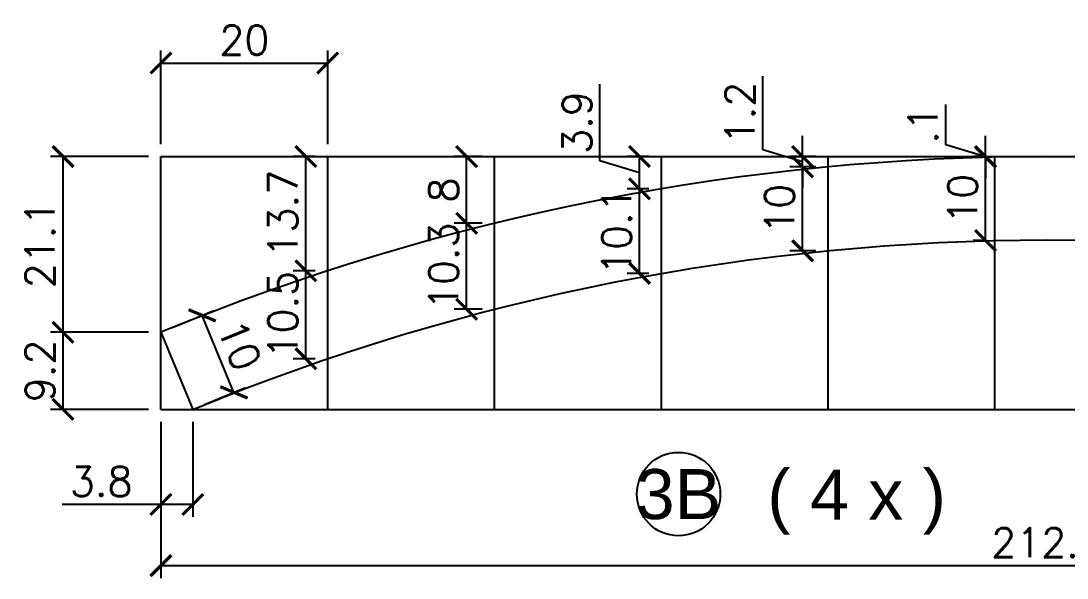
# Model space of a CAD drawing. Extents: x 2582 to 11841, y -26396 to 2611.
# Drawn here: x 5041 to 5291.9, y -2818.7 to -2685.1 of the extents above; entities that cross this region are included whole.
import ezdxf
from ezdxf.enums import TextEntityAlignment as Align

# ---------------------------------------------------------------- set-up
doc = ezdxf.new("R2010")
doc.units = 0
for name, color, linetype in [('COTA', 241, 'Continuous'), ('Painéis', 200, 'Continuous'), ('Romaneio', 10, 'Continuous')]:
    doc.layers.add(name, color=color, linetype=linetype)
doc.styles.add('ARIAL', font='arial.ttf')
doc.styles.add('Romans', font='romans.shx')
doc.dimstyles.new('Cota Seção (2x)', dxfattribs={"dimtxt": 7, "dimasz": 5, "dimexe": 3, "dimexo": 3, "dimgap": 2, "dimtad": 3, "dimdec": 1, "dimlfac": 0.5, "dimzin": 12, "dimdsep": 46, "dimtxsty": 'Romans', "dimblk": 'ARCHTICK', "dimcen": 0, "dimclrd": 4, "dimclre": 4, "dimclrt": 1, "dimadec": 1, "dimazin": 3, "dimtfac": 1, "dimtdec": 1, "dimtmove": 0, "dimatfit": 3, "dimldrblk": 'OBLIQUE', "dimfxl": 1, "dimtolj": 1, "dimtzin": 12, "dimarcsym": 0})

# ---------------------------------------------------------------- blocks, each defined once
blk = doc.blocks.new('_ArchTick')
at = {"color": 0, "linetype": 'ByBlock', "const_width": 0.15}
blk.add_lwpolyline([(-0.5, -0.5), (0.5, 0.5)], dxfattribs=at)
blk = doc.blocks.new('*D782')
at = {"layer": 'COTA', "color": 4, "linetype": 'ByBlock', "lineweight": -2, "transparency": 16777216}
for p, q in [((5074.62, -2781.3), (5074.62, -2804.09)), ((5074.62, -2801.09), (5050.96, -2801.09)), ((5082.25, -2801.09), (5074.62, -2801.09))]:
    blk.add_line(p, q, dxfattribs=at)
at = {"layer": 'COTA', "color": 4, "lineweight": -2, "transparency": 16777216}
blk.add_line((5082.25, -2781.3), (5082.25, -2804.09), dxfattribs=at)
at = {"layer": 'Defpoints', "color": 0, "linetype": 'ByBlock', "transparency": 16777216}
for p in [(5074.62, -2778.3), (5082.25, -2778.3), (5074.62, -2801.09)]:
    blk.add_point(p, dxfattribs=at)
at = {"layer": 'COTA', "color": 4, "linetype": 'ByBlock', "lineweight": -2, "transparency": 16777216, "xscale": 5, "yscale": 5, "zscale": 5, "rotation": 180}
blk.add_blockref('_ArchTick', (5074.62, -2801.09), dxfattribs=at)
at = {"layer": 'COTA', "color": 4, "linetype": 'ByBlock', "lineweight": -2, "transparency": 16777216, "xscale": 5, "yscale": 5, "zscale": 5}
blk.add_blockref('_ArchTick', (5082.25, -2801.09), dxfattribs=at)
at = {"layer": 'COTA', "color": 1, "linetype": 'ByBlock', "transparency": 16777216, "insert": (5060.29, -2795.59), "char_height": 7, "attachment_point": 5, "style": 'Romans'}
blk.add_mtext('\\A1;3.8', dxfattribs=at)
blk = doc.blocks.new('_Oblique')
at = {"color": 0, "linetype": 'ByBlock', "lineweight": -2}
blk.add_line((-0.5, -0.5), (0.5, 0.5), dxfattribs=at)
blk = doc.blocks.new('*D783')
at = {"layer": 'COTA', "color": 4, "linetype": 'ByBlock', "lineweight": -2, "transparency": 16777216}
for p, q in [((5071.62, -2759.81), (5048.13, -2759.81)), ((5051.13, -2778.3), (5051.13, -2759.81))]:
    blk.add_line(p, q, dxfattribs=at)
at = {"layer": 'COTA', "color": 4, "lineweight": -2, "transparency": 16777216}
blk.add_line((5071.62, -2778.3), (5048.13, -2778.3), dxfattribs=at)
at = {"layer": 'Defpoints', "color": 0, "linetype": 'ByBlock', "transparency": 16777216}
for p in [(5051.13, -2759.81), (5074.62, -2759.81), (5074.62, -2778.3)]:
    blk.add_point(p, dxfattribs=at)
at = {"layer": 'COTA', "color": 4, "linetype": 'ByBlock', "lineweight": -2, "transparency": 16777216, "xscale": 5, "yscale": 5, "zscale": 5}
for p, rotation in [((5051.13, -2759.81), 90), ((5051.13, -2778.3), 270)]:
    blk.add_blockref('_ArchTick', p, dxfattribs=dict(at, rotation=rotation))
at = {"layer": 'COTA', "color": 1, "linetype": 'ByBlock', "transparency": 16777216, "insert": (5045.63, -2769.06), "char_height": 7, "attachment_point": 5, "rotation": 90, "style": 'Romans'}
blk.add_mtext('\\A1;9.2', dxfattribs=at)
blk = doc.blocks.new('*D784')
at = {"layer": 'COTA', "color": 4, "linetype": 'ByBlock', "lineweight": -2, "transparency": 16777216}
for p, q in [((5071.62, -2717.66), (5048.13, -2717.66)), ((5051.13, -2759.81), (5051.13, -2717.66))]:
    blk.add_line(p, q, dxfattribs=at)
at = {"layer": 'COTA', "color": 4, "lineweight": -2, "transparency": 16777216}
blk.add_line((5071.62, -2759.81), (5048.13, -2759.81), dxfattribs=at)
at = {"layer": 'Defpoints', "color": 0, "linetype": 'ByBlock', "transparency": 16777216}
for p in [(5051.13, -2717.66), (5074.62, -2717.66), (5074.62, -2759.81)]:
    blk.add_point(p, dxfattribs=at)
at = {"layer": 'COTA', "color": 4, "linetype": 'ByBlock', "lineweight": -2, "transparency": 16777216, "xscale": 5, "yscale": 5, "zscale": 5}
for p, rotation in [((5051.13, -2717.66), 90), ((5051.13, -2759.81), 270)]:
    blk.add_blockref('_ArchTick', p, dxfattribs=dict(at, rotation=rotation))
at = {"layer": 'COTA', "color": 1, "linetype": 'ByBlock', "transparency": 16777216, "insert": (5045.63, -2738.74), "char_height": 7, "attachment_point": 5, "rotation": 90, "style": 'Romans'}
blk.add_mtext('\\A1;21.1', dxfattribs=at)
blk = doc.blocks.new('*D792')
at = {"layer": 'COTA', "color": 4, "linetype": 'ByBlock', "lineweight": -2, "transparency": 16777216}
for p, q in [((5077.4, -2758.67), (5087.27, -2754.59)), ((5092.13, -2774.22), (5084.5, -2755.74))]:
    blk.add_line(p, q, dxfattribs=at)
at = {"layer": 'COTA', "color": 4, "lineweight": -2, "transparency": 16777216}
blk.add_line((5085.03, -2777.15), (5094.9, -2773.08), dxfattribs=at)
at = {"layer": 'Defpoints', "color": 0, "linetype": 'ByBlock', "transparency": 16777216}
for p in [(5084.5, -2755.74), (5074.62, -2759.81), (5082.25, -2778.3)]:
    blk.add_point(p, dxfattribs=at)
at = {"layer": 'COTA', "color": 4, "linetype": 'ByBlock', "lineweight": -2, "transparency": 16777216, "xscale": 5, "yscale": 5, "zscale": 5}
for p, rotation in [((5084.5, -2755.74), 112.428317465866), ((5092.13, -2774.22), 292.428317465866)]:
    blk.add_blockref('_ArchTick', p, dxfattribs=dict(at, rotation=rotation))
at = {"layer": 'COTA', "color": 1, "linetype": 'ByBlock', "transparency": 16777216, "insert": (5093.4, -2762.88), "char_height": 7, "attachment_point": 5, "rotation": 292.4283, "style": 'Romans'}
blk.add_mtext('\\A1;10', dxfattribs=at)
blk = doc.blocks.new('*D1179')
at = {"layer": 'COTA', "color": 4, "linetype": 'ByBlock', "lineweight": -2, "transparency": 16777216}
for p, q in [((5111.62, -2745.07), (5106.36, -2745.07)), ((5109.36, -2766.14), (5109.36, -2745.07))]:
    blk.add_line(p, q, dxfattribs=at)
at = {"layer": 'COTA', "color": 4, "lineweight": -2, "transparency": 16777216}
blk.add_line((5111.62, -2766.14), (5106.36, -2766.14), dxfattribs=at)
at = {"layer": 'Defpoints', "color": 0, "linetype": 'ByBlock', "transparency": 16777216}
for p in [(5109.36, -2745.07), (5114.62, -2745.07), (5114.62, -2766.14)]:
    blk.add_point(p, dxfattribs=at)
at = {"layer": 'COTA', "color": 4, "linetype": 'ByBlock', "lineweight": -2, "transparency": 16777216, "xscale": 5, "yscale": 5, "zscale": 5}
for p, rotation in [((5109.36, -2745.07), 90), ((5109.36, -2766.14), 270)]:
    blk.add_blockref('_ArchTick', p, dxfattribs=dict(at, rotation=rotation))
at = {"layer": 'COTA', "color": 1, "linetype": 'ByBlock', "transparency": 16777216, "insert": (5103.86, -2755.6), "char_height": 7, "attachment_point": 5, "rotation": 90, "style": 'Romans'}
blk.add_mtext('\\A1;10.5', dxfattribs=at)
blk = doc.blocks.new('*D1180')
at = {"layer": 'COTA', "color": 4, "linetype": 'ByBlock', "lineweight": -2, "transparency": 16777216}
for p, q in [((5111.62, -2717.66), (5106.36, -2717.66)), ((5109.36, -2745.07), (5109.36, -2717.66))]:
    blk.add_line(p, q, dxfattribs=at)
at = {"layer": 'COTA', "color": 4, "lineweight": -2, "transparency": 16777216}
blk.add_line((5111.62, -2745.07), (5106.36, -2745.07), dxfattribs=at)
at = {"layer": 'Defpoints', "color": 0, "linetype": 'ByBlock', "transparency": 16777216}
for p in [(5109.36, -2717.66), (5114.62, -2717.66), (5114.62, -2745.07)]:
    blk.add_point(p, dxfattribs=at)
at = {"layer": 'COTA', "color": 4, "linetype": 'ByBlock', "lineweight": -2, "transparency": 16777216, "xscale": 5, "yscale": 5, "zscale": 5}
for p, rotation in [((5109.36, -2717.66), 90), ((5109.36, -2745.07), 270)]:
    blk.add_blockref('_ArchTick', p, dxfattribs=dict(at, rotation=rotation))
at = {"layer": 'COTA', "color": 1, "linetype": 'ByBlock', "transparency": 16777216, "insert": (5103.86, -2731.37), "char_height": 7, "attachment_point": 5, "rotation": 90, "style": 'Romans'}
blk.add_mtext('\\A1;13.7', dxfattribs=at)
blk = doc.blocks.new('*D1181')
at = {"layer": 'COTA', "color": 4, "linetype": 'ByBlock', "lineweight": -2, "transparency": 16777216}
for p, q in [((5151.62, -2733.67), (5144.92, -2733.67)), ((5147.92, -2754.28), (5147.92, -2733.67))]:
    blk.add_line(p, q, dxfattribs=at)
at = {"layer": 'COTA', "color": 4, "lineweight": -2, "transparency": 16777216}
blk.add_line((5151.62, -2754.28), (5144.92, -2754.28), dxfattribs=at)
at = {"layer": 'Defpoints', "color": 0, "linetype": 'ByBlock', "transparency": 16777216}
for p in [(5147.92, -2733.67), (5154.62, -2733.67), (5154.62, -2754.28)]:
    blk.add_point(p, dxfattribs=at)
at = {"layer": 'COTA', "color": 4, "linetype": 'ByBlock', "lineweight": -2, "transparency": 16777216, "xscale": 5, "yscale": 5, "zscale": 5}
for p, rotation in [((5147.92, -2733.67), 90), ((5147.92, -2754.28), 270)]:
    blk.add_blockref('_ArchTick', p, dxfattribs=dict(at, rotation=rotation))
at = {"layer": 'COTA', "color": 1, "linetype": 'ByBlock', "transparency": 16777216, "insert": (5142.42, -2743.98), "char_height": 7, "attachment_point": 5, "rotation": 90, "style": 'Romans'}
blk.add_mtext('\\A1;10.3', dxfattribs=at)
blk = doc.blocks.new('*D1182')
at = {"layer": 'COTA', "color": 4, "linetype": 'ByBlock', "lineweight": -2, "transparency": 16777216}
for p, q in [((5151.62, -2717.66), (5144.92, -2717.66)), ((5147.92, -2733.67), (5147.92, -2717.66))]:
    blk.add_line(p, q, dxfattribs=at)
at = {"layer": 'COTA', "color": 4, "lineweight": -2, "transparency": 16777216}
blk.add_line((5151.62, -2733.67), (5144.92, -2733.67), dxfattribs=at)
at = {"layer": 'Defpoints', "color": 0, "linetype": 'ByBlock', "transparency": 16777216}
for p in [(5147.92, -2717.66), (5154.62, -2717.66), (5154.62, -2733.67)]:
    blk.add_point(p, dxfattribs=at)
at = {"layer": 'COTA', "color": 4, "linetype": 'ByBlock', "lineweight": -2, "transparency": 16777216, "xscale": 5, "yscale": 5, "zscale": 5}
for p, rotation in [((5147.92, -2717.66), 90), ((5147.92, -2733.67), 270)]:
    blk.add_blockref('_ArchTick', p, dxfattribs=dict(at, rotation=rotation))
at = {"layer": 'COTA', "color": 1, "linetype": 'ByBlock', "transparency": 16777216, "insert": (5142.42, -2725.67), "char_height": 7, "attachment_point": 5, "rotation": 90, "style": 'Romans'}
blk.add_mtext('\\A1;8', dxfattribs=at)
blk = doc.blocks.new('*D1183')
at = {"layer": 'COTA', "color": 4, "linetype": 'ByBlock', "lineweight": -2, "transparency": 16777216}
for p, q in [((5191.62, -2725.41), (5186.4, -2725.41)), ((5189.4, -2745.7), (5189.4, -2725.41))]:
    blk.add_line(p, q, dxfattribs=at)
at = {"layer": 'COTA', "color": 4, "lineweight": -2, "transparency": 16777216}
blk.add_line((5191.62, -2745.7), (5186.4, -2745.7), dxfattribs=at)
at = {"layer": 'Defpoints', "color": 0, "linetype": 'ByBlock', "transparency": 16777216}
for p in [(5189.4, -2725.41), (5194.62, -2725.41), (5194.62, -2745.7)]:
    blk.add_point(p, dxfattribs=at)
at = {"layer": 'COTA', "color": 4, "linetype": 'ByBlock', "lineweight": -2, "transparency": 16777216, "xscale": 5, "yscale": 5, "zscale": 5}
for p, rotation in [((5189.4, -2725.41), 90), ((5189.4, -2745.7), 270)]:
    blk.add_blockref('_ArchTick', p, dxfattribs=dict(at, rotation=rotation))
at = {"layer": 'COTA', "color": 1, "linetype": 'ByBlock', "transparency": 16777216, "insert": (5183.9, -2735.56), "char_height": 7, "attachment_point": 5, "rotation": 90, "style": 'Romans'}
blk.add_mtext('\\A1;10.1', dxfattribs=at)
blk = doc.blocks.new('*D1184')
at = {"layer": 'COTA', "color": 4, "linetype": 'ByBlock', "lineweight": -2, "transparency": 16777216}
for p, q in [((5179.9, -2718.69), (5179.9, -2700.35)), ((5189.4, -2721.54), (5179.9, -2718.69)), ((5191.62, -2717.66), (5186.4, -2717.66)), ((5189.4, -2725.41), (5189.4, -2717.66))]:
    blk.add_line(p, q, dxfattribs=at)
at = {"layer": 'COTA', "color": 4, "lineweight": -2, "transparency": 16777216}
blk.add_line((5191.62, -2725.41), (5186.4, -2725.41), dxfattribs=at)
at = {"layer": 'Defpoints', "color": 0, "linetype": 'ByBlock', "transparency": 16777216}
for p in [(5189.4, -2717.66), (5194.62, -2717.66), (5194.62, -2725.41)]:
    blk.add_point(p, dxfattribs=at)
at = {"layer": 'COTA', "color": 4, "linetype": 'ByBlock', "lineweight": -2, "transparency": 16777216, "xscale": 5, "yscale": 5, "zscale": 5}
for p, rotation in [((5189.4, -2717.66), 90), ((5189.4, -2725.41), 270)]:
    blk.add_blockref('_ArchTick', p, dxfattribs=dict(at, rotation=rotation))
at = {"layer": 'COTA', "color": 1, "linetype": 'ByBlock', "transparency": 16777216, "insert": (5174.4, -2709.52), "char_height": 7, "attachment_point": 5, "rotation": 90, "style": 'Romans'}
blk.add_mtext('\\A1;3.9', dxfattribs=at)
blk = doc.blocks.new('*D1185')
at = {"layer": 'COTA', "color": 4, "linetype": 'ByBlock', "lineweight": -2, "transparency": 16777216}
for p, q in [((5231.62, -2720.15), (5225.46, -2720.15)), ((5228.46, -2740.24), (5228.46, -2720.15))]:
    blk.add_line(p, q, dxfattribs=at)
at = {"layer": 'COTA', "color": 4, "lineweight": -2, "transparency": 16777216}
blk.add_line((5231.62, -2740.24), (5225.46, -2740.24), dxfattribs=at)
at = {"layer": 'Defpoints', "color": 0, "linetype": 'ByBlock', "transparency": 16777216}
for p in [(5228.46, -2720.15), (5234.62, -2720.15), (5234.62, -2740.24)]:
    blk.add_point(p, dxfattribs=at)
at = {"layer": 'COTA', "color": 4, "linetype": 'ByBlock', "lineweight": -2, "transparency": 16777216, "xscale": 5, "yscale": 5, "zscale": 5}
for p, rotation in [((5228.46, -2720.15), 90), ((5228.46, -2740.24), 270)]:
    blk.add_blockref('_ArchTick', p, dxfattribs=dict(at, rotation=rotation))
at = {"layer": 'COTA', "color": 1, "linetype": 'ByBlock', "transparency": 16777216, "insert": (5222.96, -2730.2), "char_height": 7, "attachment_point": 5, "rotation": 90, "style": 'Romans'}
blk.add_mtext('\\A1;10', dxfattribs=at)
blk = doc.blocks.new('*D1186')
at = {"layer": 'COTA', "color": 4, "linetype": 'ByBlock', "lineweight": -2, "transparency": 16777216}
for p, q in [((5218.96, -2716.06), (5218.96, -2698.39)), ((5228.46, -2717.66), (5228.46, -2712.66)), ((5228.46, -2718.91), (5218.96, -2716.06)), ((5231.62, -2717.66), (5225.46, -2717.66)), ((5228.46, -2720.15), (5228.46, -2717.66)), ((5228.46, -2720.15), (5228.46, -2717.66)), ((5228.46, -2720.15), (5228.46, -2725.15))]:
    blk.add_line(p, q, dxfattribs=at)
at = {"layer": 'COTA', "color": 4, "lineweight": -2, "transparency": 16777216}
blk.add_line((5231.62, -2720.15), (5225.46, -2720.15), dxfattribs=at)
at = {"layer": 'Defpoints', "color": 0, "linetype": 'ByBlock', "transparency": 16777216}
for p in [(5228.46, -2717.66), (5234.62, -2717.66), (5234.62, -2720.15)]:
    blk.add_point(p, dxfattribs=at)
at = {"layer": 'COTA', "color": 4, "linetype": 'ByBlock', "lineweight": -2, "transparency": 16777216, "xscale": 5, "yscale": 5, "zscale": 5}
for p, rotation in [((5228.46, -2717.66), 270), ((5228.46, -2720.15), 90)]:
    blk.add_blockref('_ArchTick', p, dxfattribs=dict(at, rotation=rotation))
at = {"layer": 'COTA', "color": 1, "linetype": 'ByBlock', "transparency": 16777216, "insert": (5213.46, -2707.22), "char_height": 7, "attachment_point": 5, "rotation": 90, "style": 'Romans'}
blk.add_mtext('\\A1;1.2', dxfattribs=at)
blk = doc.blocks.new('*D1187')
at = {"layer": 'COTA', "color": 4, "linetype": 'ByBlock', "lineweight": -2, "transparency": 16777216}
for p, q in [((5271.62, -2717.81), (5269.36, -2717.81)), ((5272.36, -2737.81), (5272.36, -2717.81))]:
    blk.add_line(p, q, dxfattribs=at)
at = {"layer": 'COTA', "color": 4, "lineweight": -2, "transparency": 16777216}
blk.add_line((5271.62, -2737.81), (5269.36, -2737.81), dxfattribs=at)
at = {"layer": 'Defpoints', "color": 0, "linetype": 'ByBlock', "transparency": 16777216}
for p in [(5272.36, -2717.81), (5274.62, -2717.81), (5274.62, -2737.81)]:
    blk.add_point(p, dxfattribs=at)
at = {"layer": 'COTA', "color": 4, "linetype": 'ByBlock', "lineweight": -2, "transparency": 16777216, "xscale": 5, "yscale": 5, "zscale": 5}
for p, rotation in [((5272.36, -2717.81), 90), ((5272.36, -2737.81), 270)]:
    blk.add_blockref('_ArchTick', p, dxfattribs=dict(at, rotation=rotation))
at = {"layer": 'COTA', "color": 1, "linetype": 'ByBlock', "transparency": 16777216, "insert": (5266.86, -2727.81), "char_height": 7, "attachment_point": 5, "rotation": 90, "style": 'Romans'}
blk.add_mtext('\\A1;10', dxfattribs=at)
blk = doc.blocks.new('*D1188')
at = {"layer": 'COTA', "color": 4, "linetype": 'ByBlock', "lineweight": -2, "transparency": 16777216}
for p, q in [((5262.86, -2714.89), (5262.86, -2705.22)), ((5272.36, -2717.66), (5272.36, -2712.66)), ((5272.36, -2717.74), (5262.86, -2714.89)), ((5271.62, -2717.66), (5269.36, -2717.66)), ((5272.36, -2717.81), (5272.36, -2717.66)), ((5272.36, -2717.81), (5272.36, -2717.66)), ((5272.36, -2717.81), (5272.36, -2722.81))]:
    blk.add_line(p, q, dxfattribs=at)
at = {"layer": 'COTA', "color": 4, "lineweight": -2, "transparency": 16777216}
blk.add_line((5271.62, -2717.81), (5269.36, -2717.81), dxfattribs=at)
at = {"layer": 'Defpoints', "color": 0, "linetype": 'ByBlock', "transparency": 16777216}
for p in [(5272.36, -2717.66), (5274.62, -2717.66), (5274.62, -2717.81)]:
    blk.add_point(p, dxfattribs=at)
at = {"layer": 'COTA', "color": 4, "linetype": 'ByBlock', "lineweight": -2, "transparency": 16777216, "xscale": 5, "yscale": 5, "zscale": 5}
for p, rotation in [((5272.36, -2717.66), 270), ((5272.36, -2717.81), 90)]:
    blk.add_blockref('_ArchTick', p, dxfattribs=dict(at, rotation=rotation))
at = {"layer": 'COTA', "color": 1, "linetype": 'ByBlock', "transparency": 16777216, "insert": (5257.36, -2710.05), "char_height": 7, "attachment_point": 5, "rotation": 90, "style": 'Romans'}
blk.add_mtext('\\A1;.1', dxfattribs=at)
blk = doc.blocks.new('*D1199')
at = {"layer": 'COTA', "color": 4, "lineweight": -2, "transparency": 16777216}
blk.add_line((5074.62, -2714.66), (5074.62, -2692.24), dxfattribs=at)
at = {"layer": 'COTA', "color": 4, "linetype": 'ByBlock', "lineweight": -2, "transparency": 16777216}
for p, q in [((5114.62, -2714.66), (5114.62, -2692.24)), ((5074.62, -2695.24), (5114.62, -2695.24))]:
    blk.add_line(p, q, dxfattribs=at)
at = {"layer": 'Defpoints', "color": 0, "linetype": 'ByBlock', "transparency": 16777216}
for p in [(5114.62, -2695.24), (5074.62, -2717.66), (5114.62, -2717.66)]:
    blk.add_point(p, dxfattribs=at)
at = {"layer": 'COTA', "color": 4, "linetype": 'ByBlock', "lineweight": -2, "transparency": 16777216, "xscale": 5, "yscale": 5, "zscale": 5, "rotation": 180}
blk.add_blockref('_ArchTick', (5074.62, -2695.24), dxfattribs=at)
at = {"layer": 'COTA', "color": 4, "linetype": 'ByBlock', "lineweight": -2, "transparency": 16777216, "xscale": 5, "yscale": 5, "zscale": 5}
blk.add_blockref('_ArchTick', (5114.62, -2695.24), dxfattribs=at)
at = {"layer": 'COTA', "color": 1, "linetype": 'ByBlock', "transparency": 16777216, "insert": (5094.62, -2689.74), "char_height": 7, "attachment_point": 5, "style": 'Romans'}
blk.add_mtext('\\A1;20', dxfattribs=at)
blk = doc.blocks.new('*D1203')
at = {"layer": 'COTA', "color": 4, "lineweight": -2, "transparency": 16777216}
blk.add_line((5074.62, -2781.3), (5074.62, -2818.74), dxfattribs=at)
at = {"layer": 'COTA', "color": 4, "linetype": 'ByBlock', "lineweight": -2, "transparency": 16777216}
for p, q in [((5499.8, -2781.3), (5499.8, -2818.74)), ((5074.62, -2815.74), (5499.8, -2815.74))]:
    blk.add_line(p, q, dxfattribs=at)
at = {"layer": 'Defpoints', "color": 0, "linetype": 'ByBlock', "transparency": 16777216}
for p in [(5074.62, -2778.3), (5499.8, -2778.3), (5499.8, -2815.74)]:
    blk.add_point(p, dxfattribs=at)
at = {"layer": 'COTA', "color": 4, "linetype": 'ByBlock', "lineweight": -2, "transparency": 16777216, "xscale": 5, "yscale": 5, "zscale": 5, "rotation": 180}
blk.add_blockref('_ArchTick', (5074.62, -2815.74), dxfattribs=at)
at = {"layer": 'COTA', "color": 4, "linetype": 'ByBlock', "lineweight": -2, "transparency": 16777216, "xscale": 5, "yscale": 5, "zscale": 5}
blk.add_blockref('_ArchTick', (5499.8, -2815.74), dxfattribs=at)
at = {"layer": 'COTA', "color": 1, "linetype": 'ByBlock', "transparency": 16777216, "insert": (5287.21, -2810.24), "char_height": 7, "attachment_point": 5, "style": 'Romans'}
blk.add_mtext('\\A1;212.6', dxfattribs=at)

msp = doc.modelspace()

# ---------------------------------------------------------------- linework, layer by layer
at = {"layer": 'COTA', "linetype": 'ByBlock'}
for p, q in [((5074.62, -2717.66), (5499.8, -2717.66)), ((5074.62, -2778.3), (5074.62, -2717.66)), ((5114.62, -2778.3), (5114.62, -2717.66)), ((5154.62, -2778.3), (5154.62, -2717.66)), ((5194.62, -2778.3), (5194.62, -2717.66)), ((5234.62, -2778.3), (5234.62, -2717.66)), ((5274.62, -2778.3), (5274.62, -2717.66)), ((5074.62, -2778.3), (5499.8, -2778.3))]:
    msp.add_line(p, q, dxfattribs=at)
at = {"layer": 'Painéis'}
msp.add_lwpolyline([(5074.62, -2759.81), (5082.25, -2778.3, -0.198262), (5492.17, -2778.3), (5499.8, -2759.81, 0.198262)], format="xyb", close=True, dxfattribs=at)
at = {"layer": 'Romaneio', "color": 1, "linetype": 'ByBlock'}
msp.add_circle((5198.73, -2798.6), 10, dxfattribs=at)

# ---------------------------------------------------------------- texts
at = {"layer": 'Romaneio', "color": 255, "linetype": 'ByBlock', "style": 'ARIAL'}
for s, p in [('( 4 x )', (5241.44, -2798.74)), ('3B', (5198.73, -2798.6))]:
    msp.add_text(s, height=12, dxfattribs=at).set_placement(p, align=Align.MIDDLE_CENTER)

# ---------------------------------------------------------------- dimensions: what is measured, and where the dimension line sits
at = {"layer": 'COTA', "linetype": 'ByBlock'}
for base, p1, p2, picture, middle in [((5114.62, -2695.24), (5074.62, -2717.66), (5114.62, -2717.66), '*D1199', (5094.62, -2689.74)), ((5074.62, -2801.09), (5082.25, -2778.3), (5074.62, -2778.3), '*D782', (5060.29, -2795.59)), ((5499.8, -2815.74), (5074.62, -2778.3), (5499.8, -2778.3), '*D1203', (5287.21, -2810.24))]:
    dim = msp.add_linear_dim(base=base, p1=p1, p2=p2, dimstyle='Cota Seção (2x)', dxfattribs=at)
    dim.commit()
    dim.dimension.update_dxf_attribs({"geometry": picture, "text_midpoint": middle})
for base, p1, p2, picture, middle in [((5228.46, -2717.66), (5234.62, -2720.15), (5234.62, -2717.66), '*D1186', (5213.46, -2714.06)), ((5189.4, -2717.66), (5194.62, -2725.41), (5194.62, -2717.66), '*D1184', (5174.4, -2716.69)), ((5272.36, -2717.66), (5274.62, -2717.81), (5274.62, -2717.66), '*D1188', (5257.36, -2712.89)), ((5109.36, -2717.66), (5114.62, -2745.07), (5114.62, -2717.66), '*D1180', (5103.86, -2731.37)), ((5147.92, -2717.66), (5154.62, -2733.67), (5154.62, -2717.66), '*D1182', (5142.42, -2725.67))]:
    dim = msp.add_linear_dim(base=base, p1=p1, p2=p2, angle=90, dimstyle='Cota Seção (2x)', override={"dimtmove": 1}, dxfattribs=at)
    dim.commit()
    dim.dimension.update_dxf_attribs({"geometry": picture, "text_midpoint": middle})
for base, p1, p2, picture, middle in [((5051.13, -2717.66), (5074.62, -2759.81), (5074.62, -2717.66), '*D784', (5045.63, -2738.74)), ((5272.36, -2717.81), (5274.62, -2737.81), (5274.62, -2717.81), '*D1187', (5266.86, -2727.81)), ((5228.46, -2720.15), (5234.62, -2740.24), (5234.62, -2720.15), '*D1185', (5222.96, -2730.2))]:
    dim = msp.add_linear_dim(base=base, p1=p1, p2=p2, angle=90, dimstyle='Cota Seção (2x)', dxfattribs=at)
    dim.commit()
    dim.dimension.update_dxf_attribs({"geometry": picture, "text_midpoint": middle})
for base, p1, p2, picture, middle in [((5189.4, -2725.41), (5194.62, -2745.7), (5194.62, -2725.41), '*D1183', (5189.4, -2735.56)), ((5147.92, -2733.67), (5154.62, -2754.28), (5154.62, -2733.67), '*D1181', (5147.92, -2743.98)), ((5109.36, -2745.07), (5114.62, -2766.14), (5114.62, -2745.07), '*D1179', (5109.36, -2755.6)), ((5051.13, -2759.81), (5074.62, -2778.3), (5074.62, -2759.81), '*D783', (5051.13, -2769.06))]:
    dim = msp.add_linear_dim(base=base, p1=p1, p2=p2, angle=90, dimstyle='Cota Seção (2x)', dxfattribs=at)
    dim.commit()
    dim.dimension.update_dxf_attribs({"geometry": picture, "text_midpoint": middle, "dimtype": 160})
dim = msp.add_aligned_dim(p1=(5082.25, -2778.3), p2=(5074.62, -2759.81), distance=-10.68, dimstyle='Cota Seção (2x)', dxfattribs=at)
dim.commit()
dim.dimension.update_dxf_attribs({"geometry": '*D792', "text_midpoint": (5093.4, -2762.88)})

doc.saveas('drawing.dxf')
